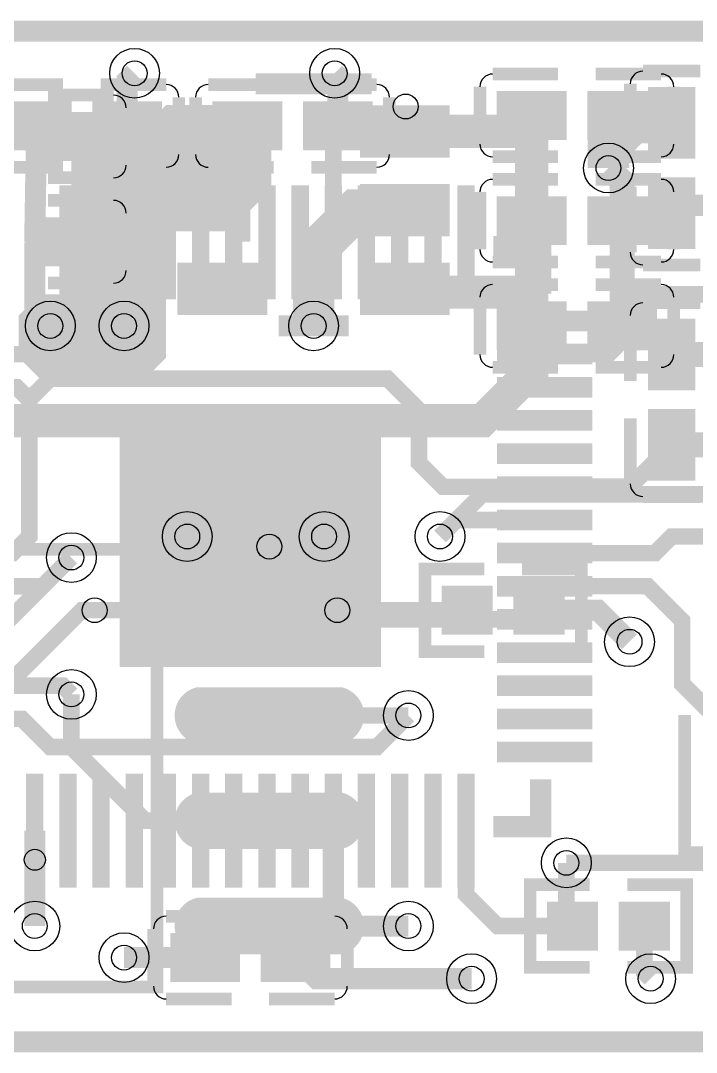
# Model space of a CAD drawing. Header units: millimetres. Extents: x -14 to 27.6, y -5.2 to 7.2.
# Drawn here: x 8.15 to 16.3, y -5.21 to 7.24 of the extents above; entities that cross this region are included whole.
import ezdxf

# ---------------------------------------------------------------- set-up
doc = ezdxf.new("R2010")
doc.units = ezdxf.units.MM
for name, color, linetype, true_color in [('BoardOutLine', 7, 'Continuous', 0xff00ff), ('BottomLayer', 7, 'Continuous', 0x0000ff), ('BottomPasteMaskLayer', 7, 'Continuous', 0x800000), ('BottomSilkLayer', 7, 'Continuous', 0x66cc33), ('BottomSolderMaskLayer', 7, 'Continuous', 0xaa00ff), ('Document', 7, 'Continuous', 0xffffff), ('Hole', 7, 'Continuous', 0x222222), ('Multi-Layer', 7, 'Continuous', 0xc0c0c0), ('TopLayer', 7, 'Continuous', 0xff0000), ('TopPasteMaskLayer', 7, 'Continuous', 0x808080), ('TopSilkLayer', 7, 'Continuous', 0xffcc00), ('TopSolderMaskLayer', 7, 'Continuous', 0x800080)]:
    doc.layers.add(name, color=color, linetype=linetype, true_color=true_color)

msp = doc.modelspace()

# ---------------------------------------------------------------- hatches: boundary and pattern name
at = {"layer": 'BottomLayer'}
for points in [[(14.709042418084891, 5.825984251968521), (14.709042418084891, 6.36598933197854), (13.918948437896915, 6.36598933197854), (13.918948437896915, 5.825984251968521)], [(15.00906781813569, 5.825984251968521), (15.00906781813569, 6.36598933197854), (15.79916179832344, 6.36598933197854), (15.79916179832344, 5.825984251968521)], [(8.405029210058501, 6.112014224028371), (8.405029210058501, 5.572009144018239), (9.195123190246477, 5.572009144018239), (9.195123190246477, 6.112014224028371)], [(8.800101600203106, 5.842011684023305), (8.763017526035128, 5.804927609855099), (8.763017526035128, 4.064008128016212), (8.890017780035578, 3.9370078740156487), (9.398018796037604, 3.9370078740156487), (9.525019050038054, 3.9370078740156487), (9.652019304038731, 3.9370078740156487), (9.779019558039181, 4.064008128016212), (9.779019558039181, 4.318008636017225), (9.779019558039181, 4.445008890017675), (10.03302006604008, 4.699009398018688), (10.668021336042784, 4.699009398018688), (11.17602235204481, 5.207010414020829), (11.17602235204481, 6.223012446024882), (9.90601981203963, 6.223012446024882), (9.525019050038054, 5.842011684023305), (9.398018796037604, 5.842011684023305)], [(10.083947167894394, 6.203048006095969), (10.083947167894394, 5.60299720599437), (11.083972567945239, 5.603048006095946), (11.083997967996083, 6.202997205994393)], [(12.284074168148436, 6.202946405892703), (12.284074168148436, 5.602895605791105), (13.284074168148436, 5.602895605791105), (13.284074168148436, 6.202946405892703)], [(12.284150368300743, 5.253009906019656), (12.284124968250126, 4.653009906019861), (13.284124968250126, 4.653009906019861), (13.284124968250126, 5.253009906019656)], [(14.709042418084891, 4.5559817119634545), (14.709042418084891, 5.095986791973473), (13.918948437896915, 5.095986791973473), (13.918948437896915, 4.5559817119634545)], [(15.00906781813569, 4.5559817119634545), (15.00906781813569, 5.095986791973473), (15.79916179832344, 5.095986791973473), (15.79916179832344, 4.5559817119634545)], [(8.405029210058501, 4.842011684023305), (8.405029210058501, 4.302006604013172), (9.195123190246477, 4.302006604013172), (9.195123190246477, 4.842011684023305)], [(8.763017526035128, 4.064008128016212), (8.63601727203445, 3.9370078740156487), (8.382016764033551, 3.9370078740156487), (8.128016256032424, 3.6830073660146354), (8.128016256032424, 3.175006350012609), (8.382016764033551, 2.9210058420115956), (9.652019304038731, 2.9210058420115956), (9.90601981203963, 3.175006350012609), (9.90601981203963, 4.699009398018688), (9.779019558039181, 4.572009144018239), (8.800101600203106, 4.572009144018239)], [(10.083947167894394, 4.302971805943571), (10.083972567945239, 3.702971805943548), (11.083947167894394, 3.703022606045124), (11.083997967996083, 4.302971805943571)], [(12.284124968250126, 4.3030734061468365), (12.28409956819928, 3.70312420624839), (13.284175768351588, 3.703073406146814), (13.284150368300743, 4.3031242062484125)], [(14.709042418084891, 3.2859791719582745), (14.709042418084891, 3.825984251968407), (13.918948437896915, 3.825984251968407), (13.918948437896915, 3.2859791719582745)], [(15.00906781813569, 3.2859791719582745), (15.00906781813569, 3.825984251968407), (15.79916179832344, 3.825984251968407), (15.79916179832344, 3.2859791719582745)], [(10.340106680213466, -0.18799847599701025, -0.7853981633974483), (10.340106680213466, 0.4419989839979098), (11.960121920243637, 0.4419989839979098, -0.7853981633974483), (11.960121920243637, -0.18799847599701025)], [(13.820015240030443, 0.3970027940055161), (13.820015240030443, -0.1430022860046165), (13.254381508763117, -0.1430022860046165), (13.254381508763117, 0.3970027940055161)], [(14.12004064008147, 0.3970027940055161), (14.12004064008147, -0.1430022860046165), (14.685674371348796, -0.1430022860046165), (14.685674371348796, 0.3970027940055161)], [(10.340106680213466, -1.4580010160020764, -0.7853981633974483), (10.340106680213466, -0.8280035560071565), (11.960121920243637, -0.8280035560071565, -0.7853981633974483), (11.960121920243637, -1.4580010160020764)], [(10.340106680213466, -2.7280035560071427, -0.7853981633974483), (10.340106680213466, -2.098006096012223), (11.960121920243637, -2.098006096012223, -0.7853981633974483), (11.960121920243637, -2.7280035560071427)], [(10.340106680213466, -3.998006096012209, -0.7853981633974483), (10.340106680213466, -3.368008636017289), (11.960121920243637, -3.368008636017289, -0.7853981633974483), (11.960121920243637, -3.998006096012209)]]:
    msp.add_hatch(color=256, dxfattribs=at).paths.add_polyline_path(points)
at = {"layer": 'BottomPasteMaskLayer'}
for points in [[(14.079070358140598, 6.321005842011687), (14.079070358140598, 5.870993141986219), (14.129083058166088, 5.821005842011687), (14.609067818135827, 5.821005842011687), (14.679070358140734, 5.870993141986219), (14.679070358140734, 6.321005842011687), (14.609067818135827, 6.370993141986332), (14.129083058166088, 6.370993141986332)], [(15.03909067818131, 6.321005842011687), (15.03909067818131, 5.870993141986219), (15.109067818135827, 5.821005842011687), (15.589077978155956, 5.821005842011687), (15.639090678181446, 5.870993141986219), (15.639090678181446, 6.321005842011687), (15.589077978155956, 6.370993141986332), (15.109067818135827, 6.370993141986332)], [(9.035001270002567, 5.616992633985205), (9.035001270002567, 6.067005334010673), (8.984988569977077, 6.116992633985319), (8.505003810007565, 6.116992633985319), (8.43500127000243, 6.067005334010673), (8.43500127000243, 5.616992633985205), (8.505003810007565, 5.567005334010673), (8.984988569977077, 5.567005334010673)], [(10.083947167894394, 6.203048006095969), (10.083947167894394, 5.60299720599437), (11.083972567945239, 5.603048006095946), (11.083997967996083, 6.202997205994393)], [(12.284074168148436, 6.202946405892703), (12.284074168148436, 5.602895605791105), (13.284074168148436, 5.602895605791105), (13.284074168148436, 6.202946405892703)], [(12.284150368300743, 5.253009906019656), (12.284124968250126, 4.653009906019861), (13.284124968250126, 4.653009906019861), (13.284124968250126, 5.253009906019656)], [(14.079070358140598, 5.051003302006507), (14.079070358140598, 4.600990601981152), (14.129083058166088, 4.55100330200662), (14.609067818135827, 4.55100330200662), (14.679070358140734, 4.600990601981152), (14.679070358140734, 5.051003302006507), (14.609067818135827, 5.100990601981152), (14.129083058166088, 5.100990601981152)], [(15.03909067818131, 5.051003302006507), (15.03909067818131, 4.600990601981152), (15.109067818135827, 4.55100330200662), (15.589077978155956, 4.55100330200662), (15.639090678181446, 4.600990601981152), (15.639090678181446, 5.051003302006507), (15.589077978155956, 5.100990601981152), (15.109067818135827, 5.100990601981152)], [(9.035001270002567, 4.3469900939800254), (9.035001270002567, 4.797002794005493), (8.984988569977077, 4.846990093980139), (8.505003810007565, 4.846990093980139), (8.43500127000243, 4.797002794005493), (8.43500127000243, 4.3469900939800254), (8.505003810007565, 4.297002794005607), (8.984988569977077, 4.297002794005607)], [(10.083947167894394, 4.302971805943571), (10.083972567945239, 3.702971805943548), (11.083947167894394, 3.703022606045124), (11.083997967996083, 4.302971805943571)], [(12.284124968250126, 4.3030734061468365), (12.28409956819928, 3.70312420624839), (13.284175768351588, 3.703073406146814), (13.284150368300743, 4.3031242062484125)], [(14.079070358140598, 3.7810007620014403), (14.079070358140598, 3.3309880619759724), (14.129083058166088, 3.2810007620014403), (14.609067818135827, 3.2810007620014403), (14.679070358140734, 3.3309880619759724), (14.679070358140734, 3.7810007620014403), (14.609067818135827, 3.830988061976086), (14.129083058166088, 3.830988061976086)], [(15.03909067818131, 3.7810007620014403), (15.03909067818131, 3.3309880619759724), (15.109067818135827, 3.2810007620014403), (15.589077978155956, 3.2810007620014403), (15.639090678181446, 3.3309880619759724), (15.639090678181446, 3.7810007620014403), (15.589077978155956, 3.830988061976086), (15.109067818135827, 3.830988061976086)], [(10.340106680213466, -0.18799847599701025, -0.7853981633974483), (10.340106680213466, 0.4419989839979098), (11.960121920243637, 0.4419989839979098, -0.7853981633974483), (11.960121920243637, -0.18799847599701025)], [(13.835026670053367, 0.3569977139953835), (13.835026670053367, -0.10299720599437023), (13.795021590043234, -0.1430022860046165), (13.29438658877325, -0.1430022860046165), (13.254381508763117, -0.10299720599437023), (13.254381508763117, 0.3569977139953835), (13.29438658877325, 0.3970027940055161), (13.795021590043234, 0.3970027940055161)], [(14.105029210058547, 0.3569977139953835), (14.105029210058547, -0.10299720599437023), (14.14503429006868, -0.1430022860046165), (14.645669291338663, -0.1430022860046165), (14.685674371348796, -0.10299720599437023), (14.685674371348796, 0.3569977139953835), (14.645669291338663, 0.3970027940055161), (14.14503429006868, 0.3970027940055161)], [(10.340106680213466, -1.4580010160020764, -0.7853981633974483), (10.340106680213466, -0.8280035560071565), (11.960121920243637, -0.8280035560071565, -0.7853981633974483), (11.960121920243637, -1.4580010160020764)], [(10.340106680213466, -2.7280035560071427, -0.7853981633974483), (10.340106680213466, -2.098006096012223), (11.960121920243637, -2.098006096012223, -0.7853981633974483), (11.960121920243637, -2.7280035560071427)], [(10.340106680213466, -3.998006096012209, -0.7853981633974483), (10.340106680213466, -3.368008636017289), (11.960121920243637, -3.368008636017289, -0.7853981633974483), (11.960121920243637, -3.998006096012209)]]:
    msp.add_hatch(color=256, dxfattribs=at).paths.add_polyline_path(points)
at = {"layer": 'BottomSolderMaskLayer'}
for points in [[(14.734445735142117, 5.800581811699772), (14.734445735142117, 6.391386993310107), (13.893551653354052, 6.391386993310107), (13.893551653354052, 5.800581811699772)], [(14.983667767335419, 5.800581811699772), (14.983667767335419, 6.391386993310107), (15.824561849123711, 6.391386993310107), (15.824561849123711, 5.800581811699772)], [(8.379627526129752, 6.137414274828529), (8.379627526129752, 5.5466090932180805), (9.220521607917817, 5.5466090932180805), (9.220521607917817, 6.137414274828529)], [(10.042269917873227, 6.218055627079025), (10.042269917873227, 5.587994666311943), (11.125651935174801, 5.588048007063776), (11.12567945243427, 6.2180022863271915)], [(12.242394800918646, 6.217948945575131), (12.242394800918646, 5.587887984808049), (13.325749300960979, 5.587887984808049), (13.325749300960979, 6.217948945575131)], [(12.242477352696596, 5.268013716027326), (12.242449835437355, 4.638006096012191), (13.325804335479688, 4.638006096012191), (13.325804335479688, 5.268013716027326)], [(14.734445735142117, 4.530579271694705), (14.734445735142117, 5.1213844533050406), (13.893551653354052, 5.1213844533050406), (13.893551653354052, 4.530579271694705)], [(14.983667767335419, 4.530579271694705), (14.983667767335419, 5.1213844533050406), (15.824561849123711, 5.1213844533050406), (15.824561849123711, 4.530579271694705)], [(8.379627526129752, 4.867411734823463), (8.379627526129752, 4.276606553213014), (9.220521607917817, 4.276606553213014), (9.220521607917817, 4.867411734823463)], [(10.042269917873227, 4.317971804975741), (10.042297435132468, 3.6879641849604923), (11.125624417915333, 3.6880175257123256), (11.12567945243427, 4.317971804975741)], [(12.242449835437355, 4.318078486479521), (12.242422318178114, 3.6881242072162195), (13.325859369998398, 3.688070866464386), (13.32583185273893, 4.318131827231468)], [(14.734445735142117, 3.260576731689639), (14.734445735142117, 3.8513819132999743), (13.893551653354052, 3.8513819132999743), (13.893551653354052, 3.260576731689639)], [(14.983667767335419, 3.260576731689639), (14.983667767335419, 3.8513819132999743), (15.824561849123711, 3.8513819132999743), (15.824561849123711, 3.260576731689639)], [(10.274791386094648, -0.21339852679711185, -0.7853981633974483), (10.274791386094648, 0.4673990347980114), (12.025437214362682, 0.4673990347980114, -0.7853981633974483), (12.025437214362682, -0.21339852679711185)], [(13.845413009730237, 0.42240284480567425), (13.845413009730237, -0.16840233680477468), (13.228981457962846, -0.16840233680477468), (13.228981457962846, 0.42240284480567425)], [(14.094642870381449, 0.42240284480567425), (14.094642870381449, -0.16840233680477468), (14.711074422149068, -0.16840233680477468), (14.711074422149068, 0.42240284480567425)], [(10.274791386094648, -1.4834010668021782, -0.7853981633974483), (10.274791386094648, -0.8026035052070548), (12.025437214362682, -0.8026035052070548, -0.7853981633974483), (12.025437214362682, -1.4834010668021782)], [(10.274791386094648, -2.7534036068072445, -0.7853981633974483), (10.274791386094648, -2.072606045212121), (12.025437214362682, -2.072606045212121, -0.7853981633974483), (12.025437214362682, -2.7534036068072445)], [(10.274791386094648, -4.02340614681231, -0.7853981633974483), (10.274791386094648, -3.3426085852171874), (12.025437214362682, -3.3426085852171874, -0.7853981633974483), (12.025437214362682, -4.02340614681231)]]:
    msp.add_hatch(color=256, dxfattribs=at).paths.add_polyline_path(points)
at = {"layer": 'TopLayer'}
for points in [[(15.732029464058996, 5.611023622047242), (16.27203454406913, 5.611023622047242), (16.27203454406913, 6.401117602235104), (15.732029464058996, 6.401117602235104)], [(8.74000508000995, 6.239014478028935), (8.74000508000995, 5.699009398018688), (7.949911099822202, 5.699009398018688), (7.949911099822202, 6.239014478028935)], [(9.040030480061205, 6.239014478028935), (9.040030480061205, 5.699009398018688), (9.830124460248953, 5.699009398018688), (9.830124460248953, 6.239014478028935)], [(11.28001016002031, 5.699009398018688), (11.28001016002031, 6.239014478028935), (10.489916179832335, 6.239014478028935), (10.489916179832335, 5.699009398018688)], [(11.580035560071337, 5.699009398018688), (11.580035560071337, 6.239014478028935), (12.370129540259313, 6.239014478028935), (12.370129540259313, 5.699009398018688)], [(15.732029464058996, 5.310998221996442), (16.27203454406913, 5.310998221996442), (16.27203454406913, 4.520904241808466), (15.732029464058996, 4.520904241808466)], [(8.42194564389115, 5.116103632207228), (8.42194564389115, 4.01607823215636), (8.221945643891331, 4.01607823215636), (8.221945643891331, 5.116103632207228)], [(8.82199644399293, 5.116103632207228), (8.82199644399293, 4.01607823215636), (8.621996443992884, 4.01607823215636), (8.621996443992884, 5.116103632207228)], [(9.222047244094483, 5.116103632207228), (9.222047244094483, 4.01607823215636), (9.022047244094438, 4.01607823215636), (9.022047244094438, 5.116103632207228)], [(9.622098044196036, 5.116103632207228), (9.622098044196036, 4.01607823215636), (9.422098044195991, 4.01607823215636), (9.422098044195991, 5.116103632207228)], [(10.021894843789596, 5.116103632207228), (10.021894843789596, 4.01607823215636), (9.821894843789778, 4.01607823215636), (9.821894843789778, 5.116103632207228)], [(10.421945643891377, 5.116103632207228), (10.421945643891377, 4.01607823215636), (10.221945643891331, 4.01607823215636), (10.221945643891331, 5.116103632207228)], [(10.82199644399293, 5.116103632207228), (10.82199644399293, 4.01607823215636), (10.621996443992884, 4.01607823215636), (10.621996443992884, 5.116103632207228)], [(11.222047244094483, 5.116103632207228), (11.222047244094483, 4.01607823215636), (11.022047244094438, 4.01607823215636), (11.022047244094438, 5.116103632207228)], [(11.622098044196036, 5.116103632207228), (11.622098044196036, 4.01607823215636), (11.422098044195991, 4.01607823215636), (11.422098044195991, 5.116103632207228)], [(12.021894843789823, 5.116103632207228), (12.021894843789823, 4.01607823215636), (11.821894843789778, 4.01607823215636), (11.821894843789778, 5.116103632207228)], [(12.421945643891377, 5.116103632207228), (12.421945643891377, 4.01607823215636), (12.221945643891331, 4.01607823215636), (12.221945643891331, 5.116103632207228)], [(12.82199644399293, 5.116103632207228), (12.82199644399293, 4.01607823215636), (12.621996443992884, 4.01607823215636), (12.621996443992884, 5.116103632207228)], [(13.222047244094483, 5.116103632207228), (13.222047244094483, 4.01607823215636), (13.022047244094438, 4.01607823215636), (13.022047244094438, 5.116103632207228)], [(13.622098044196036, 5.116103632207228), (13.622098044196036, 4.01607823215636), (13.422098044196218, 4.01607823215636), (13.422098044196218, 5.116103632207228)], [(15.021996443992975, 3.5159512319023634), (13.921971043942222, 3.5159512319023634), (13.921971043942222, 3.715951231902409), (15.021996443992975, 3.715951231902409)], [(15.732029464058996, 2.817018034035982), (16.27203454406913, 2.817018034035982), (16.27203454406913, 3.607112014223958), (15.732029464058996, 3.607112014223958)], [(15.021996443992975, 3.11590043180081), (13.921971043942222, 3.11590043180081), (13.921971043942222, 3.3159004318008556), (15.021996443992975, 3.3159004318008556)], [(15.021996443992975, 2.715849631699257), (13.921971043942222, 2.715849631699257), (13.921971043942222, 2.9158496316991886), (15.021996443992975, 2.9158496316991886)], [(9.37195834391673, -0.5340614681230136), (9.37195834391673, 2.5659639319277403), (12.471983743967485, 2.5659639319277403), (12.471983743967485, -0.5340614681230136)], [(15.021996443992975, 2.3160528321055835), (13.921971043942222, 2.3160528321055835), (13.921971043942222, 2.5160528321055153), (15.021996443992975, 2.5160528321055153)], [(15.732029464058996, 2.5169926339851827), (16.27203454406913, 2.5169926339851827), (16.27203454406913, 1.7268986537972069), (15.732029464058996, 1.7268986537972069)], [(15.021996443992975, 1.9160020320039166), (13.921971043942222, 1.9160020320039166), (13.921971043942222, 2.116002032003962), (15.021996443992975, 2.116002032003962)], [(15.021996443992975, 1.5159512319023634), (13.921971043942222, 1.5159512319023634), (13.921971043942222, 1.7159512319024088), (15.021996443992975, 1.7159512319024088)], [(15.021996443992975, 1.11590043180081), (13.921971043942222, 1.11590043180081), (13.921971043942222, 1.315900431800742), (15.021996443992975, 1.315900431800742)], [(15.021996443992975, 0.7158496316991432), (13.921971043942222, 0.7158496316991432), (13.921971043942222, 0.9158496316991886), (15.021996443992975, 0.9158496316991886)], [(15.021996443992975, 0.31605283210558355), (13.921971043942222, 0.31605283210558355), (13.921971043942222, 0.516052832105629), (15.021996443992975, 0.516052832105629)], [(15.021996443992975, -0.0839979679959697), (13.921971043942222, -0.0839979679959697), (13.921971043942222, 0.11600203200407577), (15.021996443992975, 0.11600203200407577)], [(15.021996443992975, -0.48404876809752295), (13.921971043942222, -0.48404876809752295), (13.921971043942222, -0.28404876809759116), (15.021996443992975, -0.28404876809759116)], [(15.021996443992975, -0.8840995681991899), (13.921971043942222, -0.8840995681991899), (13.921971043942222, -0.6840995681991444), (15.021996443992975, -0.6840995681991444)], [(15.021996443992975, -1.2841503683007431), (13.921971043942222, -1.2841503683007431), (13.921971043942222, -1.0841503683008114), (15.021996443992975, -1.0841503683008114)], [(15.021996443992975, -1.6839471678944165), (13.921971043942222, -1.6839471678944165), (13.921971043942222, -1.483947167894371), (15.021996443992975, -1.483947167894371)], [(8.221945643891331, -3.0840995681992354), (8.221945643891331, -1.9840995681992126), (8.42194564389115, -1.9840995681992126), (8.42194564389115, -3.0840995681992354)], [(8.621996443992884, -3.0840995681992354), (8.621996443992884, -1.9840995681992126), (8.82199644399293, -1.9840995681992126), (8.82199644399293, -3.0840995681992354)], [(9.022047244094438, -3.0840995681992354), (9.022047244094438, -1.9840995681992126), (9.222047244094483, -1.9840995681992126), (9.222047244094483, -3.0840995681992354)], [(9.422098044195991, -3.0840995681992354), (9.422098044195991, -1.9840995681992126), (9.622098044196036, -1.9840995681992126), (9.622098044196036, -3.0840995681992354)], [(9.821894843789778, -3.0840995681992354), (9.821894843789778, -1.9840995681992126), (10.021894843789596, -1.9840995681992126), (10.021894843789596, -3.0840995681992354)], [(10.221945643891331, -3.0840995681992354), (10.221945643891331, -1.9840995681992126), (10.421945643891377, -1.9840995681992126), (10.421945643891377, -3.0840995681992354)], [(10.621996443992884, -3.0840995681992354), (10.621996443992884, -1.9840995681992126), (10.82199644399293, -1.9840995681992126), (10.82199644399293, -3.0840995681992354)], [(11.022047244094438, -3.0840995681992354), (11.022047244094438, -1.9840995681992126), (11.222047244094483, -1.9840995681992126), (11.222047244094483, -3.0840995681992354)], [(11.422098044195991, -3.0840995681992354), (11.422098044195991, -1.9840995681992126), (11.622098044196036, -1.9840995681992126), (11.622098044196036, -3.0840995681992354)], [(11.821894843789778, -3.0840995681992354), (11.821894843789778, -1.9840995681992126), (12.021894843789823, -1.9840995681992126), (12.021894843789823, -3.0840995681992354)], [(12.221945643891331, -3.0840995681992354), (12.221945643891331, -1.9840995681992126), (12.421945643891377, -1.9840995681992126), (12.421945643891377, -3.0840995681992354)], [(12.621996443992884, -3.0840995681992354), (12.621996443992884, -1.9840995681992126), (12.82199644399293, -1.9840995681992126), (12.82199644399293, -3.0840995681992354)], [(13.022047244094438, -3.0840995681992354), (13.022047244094438, -1.9840995681992126), (13.222047244094483, -1.9840995681992126), (13.222047244094483, -3.0840995681992354)], [(13.422098044196218, -3.0840995681992354), (13.422098044196218, -1.9840995681992126), (13.622098044196036, -1.9840995681992126), (13.622098044196036, -3.0840995681992354)], [(15.090017780035396, -3.413004826009683), (15.090017780035396, -3.953009906019929), (14.52438404876807, -3.953009906019929), (14.52438404876807, -3.413004826009683)], [(15.390043180086423, -3.413004826009683), (15.390043180086423, -3.953009906019929), (15.955676911353976, -3.953009906019929), (15.955676911353976, -3.413004826009683)], [(10.772009144018284, -4.334010668021392), (10.772009144018284, -3.7940055880112595), (9.981915163830308, -3.7940055880112595), (9.981915163830308, -4.334010668021392)], [(11.07203454406931, -4.334010668021392), (11.07203454406931, -3.7940055880112595), (11.862128524257287, -3.7940055880112595), (11.862128524257287, -4.334010668021392)]]:
    msp.add_hatch(color=256, dxfattribs=at).paths.add_polyline_path(points)
at = {"layer": 'TopPasteMaskLayer'}
for points in [[(8.110033020065885, 5.743992887985655), (8.110033020065885, 6.194005588011123), (8.160045720091603, 6.243992887985769), (8.640030480061114, 6.243992887985769), (8.710033020066021, 6.194005588011123), (8.710033020066021, 5.743992887985655), (8.640030480061114, 5.694005588011123), (8.160045720091603, 5.694005588011123)], [(9.070053340106824, 5.743992887985655), (9.070053340106824, 6.194005588011123), (9.140030480060886, 6.243992887985769), (9.620040640081243, 6.243992887985769), (9.670053340106733, 6.194005588011123), (9.670053340106733, 5.743992887985655), (9.620040640081243, 5.694005588011123), (9.140030480060886, 5.694005588011123)], [(11.249987299974464, 6.194030988061968), (11.249987299974464, 5.7440182880365), (11.180010160020402, 5.694030988061854), (10.700000000000045, 5.694030988061854), (10.649987299974555, 5.7440182880365), (10.649987299974555, 6.194030988061968), (10.700000000000045, 6.2440182880365), (11.180010160020402, 6.2440182880365)], [(12.210007620015404, 6.194030988061968), (12.210007620015404, 5.7440182880365), (12.159994919989686, 5.694030988061854), (11.680010160020402, 5.694030988061854), (11.610007620015267, 5.7440182880365), (11.610007620015267, 6.194030988061968), (11.680010160020402, 6.2440182880365), (12.159994919989686, 6.2440182880365)], [(16.227051054102276, 5.641046482092861), (15.777038354076694, 5.641046482092861), (15.727051054102276, 5.711023622047264), (15.727051054102276, 6.191033782067507), (15.777038354076694, 6.241046482092884), (16.227051054102276, 6.241046482092884), (16.277038354076694, 6.191033782067507), (16.277038354076694, 5.711023622047264)], [(16.227051054102276, 4.681026162052262), (15.777038354076694, 4.681026162052262), (15.727051054102276, 4.731038862077639), (15.727051054102276, 5.211023622047264), (15.777038354076694, 5.281026162052285), (16.227051054102276, 5.281026162052285), (16.277038354076694, 5.211023622047264), (16.277038354076694, 4.731038862077639)], [(8.42194564389115, 5.116103632207228), (8.221945643891331, 5.116103632207228), (8.221945643891331, 4.01607823215636), (8.42194564389115, 4.01607823215636)], [(8.82199644399293, 5.116103632207228), (8.621996443992884, 5.116103632207228), (8.621996443992884, 4.01607823215636), (8.82199644399293, 4.01607823215636)], [(9.222047244094483, 5.116103632207228), (9.022047244094438, 5.116103632207228), (9.022047244094438, 4.01607823215636), (9.222047244094483, 4.01607823215636)], [(9.622098044196036, 5.116103632207228), (9.422098044195991, 5.116103632207228), (9.422098044195991, 4.01607823215636), (9.622098044196036, 4.01607823215636)], [(10.021894843789596, 5.116103632207228), (9.821894843789778, 5.116103632207228), (9.821894843789778, 4.01607823215636), (10.021894843789596, 4.01607823215636)], [(10.421945643891377, 5.116103632207228), (10.221945643891331, 5.116103632207228), (10.221945643891331, 4.01607823215636), (10.421945643891377, 4.01607823215636)], [(10.621996443992884, 4.01607823215636), (10.82199644399293, 4.01607823215636), (10.82199644399293, 5.116103632207228), (10.621996443992884, 5.116103632207228)], [(11.222047244094483, 5.116103632207228), (11.022047244094438, 5.116103632207228), (11.022047244094438, 4.01607823215636), (11.222047244094483, 4.01607823215636)], [(11.622098044196036, 5.116103632207228), (11.422098044195991, 5.116103632207228), (11.422098044195991, 4.01607823215636), (11.622098044196036, 4.01607823215636)], [(12.021894843789823, 5.116103632207228), (11.821894843789778, 5.116103632207228), (11.821894843789778, 4.01607823215636), (12.021894843789823, 4.01607823215636)], [(12.421945643891377, 5.116103632207228), (12.221945643891331, 5.116103632207228), (12.221945643891331, 4.01607823215636), (12.421945643891377, 4.01607823215636)], [(12.82199644399293, 5.116103632207228), (12.621996443992884, 5.116103632207228), (12.621996443992884, 4.01607823215636), (12.82199644399293, 4.01607823215636)], [(13.222047244094483, 5.116103632207228), (13.022047244094438, 5.116103632207228), (13.022047244094438, 4.01607823215636), (13.222047244094483, 4.01607823215636)], [(13.422098044196218, 4.01607823215636), (13.622098044196036, 4.01607823215636), (13.622098044196036, 5.116103632207228), (13.422098044196218, 5.116103632207228)], [(13.921971043942222, 3.5159512319023634), (15.021996443992975, 3.5159512319023634), (15.021996443992975, 3.715951231902409), (13.921971043942222, 3.715951231902409)], [(16.227051054102276, 2.847040894081715), (15.777038354076694, 2.847040894081715), (15.727051054102276, 2.917018034036005), (15.727051054102276, 3.397028194056361), (15.777038354076694, 3.447040894081738), (16.227051054102276, 3.447040894081738), (16.277038354076694, 3.397028194056361), (16.277038354076694, 2.917018034036005)], [(13.921971043942222, 3.11590043180081), (15.021996443992975, 3.11590043180081), (15.021996443992975, 3.3159004318008556), (13.921971043942222, 3.3159004318008556)], [(13.921971043942222, 2.715849631699257), (15.021996443992975, 2.715849631699257), (15.021996443992975, 2.9158496316991886), (13.921971043942222, 2.9158496316991886)], [(13.921971043942222, 2.3160528321055835), (15.021996443992975, 2.3160528321055835), (15.021996443992975, 2.5160528321055153), (13.921971043942222, 2.5160528321055153)], [(16.227051054102276, 1.8870205740411166), (15.777038354076694, 1.8870205740411166), (15.727051054102276, 1.9370332740664935), (15.727051054102276, 2.417018034036005), (15.777038354076694, 2.4870205740411393), (16.227051054102276, 2.4870205740411393), (16.277038354076694, 2.417018034036005), (16.277038354076694, 1.9370332740664935)], [(9.681940563881199, -0.22405384810770101), (9.681940563881199, 2.2559817119633863), (12.161976123952172, 2.2559817119633863), (12.161976123952172, -0.22405384810770101)], [(13.921971043942222, 1.9160020320039166), (15.021996443992975, 1.9160020320039166), (15.021996443992975, 2.116002032003962), (13.921971043942222, 2.116002032003962)], [(15.021996443992975, 1.7159512319024088), (13.921971043942222, 1.7159512319024088), (13.921971043942222, 1.5159512319023634), (15.021996443992975, 1.5159512319023634)], [(15.021996443992975, 1.315900431800742), (13.921971043942222, 1.315900431800742), (13.921971043942222, 1.11590043180081), (15.021996443992975, 1.11590043180081)], [(13.921971043942222, 0.7158496316991432), (15.021996443992975, 0.7158496316991432), (15.021996443992975, 0.9158496316991886), (13.921971043942222, 0.9158496316991886)], [(13.921971043942222, 0.31605283210558355), (15.021996443992975, 0.31605283210558355), (15.021996443992975, 0.516052832105629), (13.921971043942222, 0.516052832105629)], [(13.921971043942222, -0.0839979679959697), (15.021996443992975, -0.0839979679959697), (15.021996443992975, 0.11600203200407577), (13.921971043942222, 0.11600203200407577)], [(13.921971043942222, -0.48404876809752295), (15.021996443992975, -0.48404876809752295), (15.021996443992975, -0.28404876809759116), (13.921971043942222, -0.28404876809759116)], [(13.921971043942222, -0.8840995681991899), (15.021996443992975, -0.8840995681991899), (15.021996443992975, -0.6840995681991444), (13.921971043942222, -0.6840995681991444)], [(15.021996443992975, -1.0841503683008114), (13.921971043942222, -1.0841503683008114), (13.921971043942222, -1.2841503683007431), (15.021996443992975, -1.2841503683007431)], [(15.021996443992975, -1.483947167894371), (13.921971043942222, -1.483947167894371), (13.921971043942222, -1.6839471678944165), (15.021996443992975, -1.6839471678944165)], [(8.221945643891331, -3.0840995681992354), (8.42194564389115, -3.0840995681992354), (8.42194564389115, -1.9840995681992126), (8.221945643891331, -1.9840995681992126)], [(8.621996443992884, -3.0840995681992354), (8.82199644399293, -3.0840995681992354), (8.82199644399293, -1.9840995681992126), (8.621996443992884, -1.9840995681992126)], [(9.022047244094438, -3.0840995681992354), (9.222047244094483, -3.0840995681992354), (9.222047244094483, -1.9840995681992126), (9.022047244094438, -1.9840995681992126)], [(9.422098044195991, -3.0840995681992354), (9.622098044196036, -3.0840995681992354), (9.622098044196036, -1.9840995681992126), (9.422098044195991, -1.9840995681992126)], [(9.821894843789778, -3.0840995681992354), (10.021894843789596, -3.0840995681992354), (10.021894843789596, -1.9840995681992126), (9.821894843789778, -1.9840995681992126)], [(10.221945643891331, -3.0840995681992354), (10.421945643891377, -3.0840995681992354), (10.421945643891377, -1.9840995681992126), (10.221945643891331, -1.9840995681992126)], [(10.621996443992884, -3.0840995681992354), (10.82199644399293, -3.0840995681992354), (10.82199644399293, -1.9840995681992126), (10.621996443992884, -1.9840995681992126)], [(11.222047244094483, -1.9840995681992126), (11.022047244094438, -1.9840995681992126), (11.022047244094438, -3.0840995681992354), (11.222047244094483, -3.0840995681992354)], [(11.422098044195991, -3.0840995681992354), (11.622098044196036, -3.0840995681992354), (11.622098044196036, -1.9840995681992126), (11.422098044195991, -1.9840995681992126)], [(11.821894843789778, -3.0840995681992354), (12.021894843789823, -3.0840995681992354), (12.021894843789823, -1.9840995681992126), (11.821894843789778, -1.9840995681992126)], [(12.221945643891331, -3.0840995681992354), (12.421945643891377, -3.0840995681992354), (12.421945643891377, -1.9840995681992126), (12.221945643891331, -1.9840995681992126)], [(12.621996443992884, -3.0840995681992354), (12.82199644399293, -3.0840995681992354), (12.82199644399293, -1.9840995681992126), (12.621996443992884, -1.9840995681992126)], [(13.022047244094438, -3.0840995681992354), (13.222047244094483, -3.0840995681992354), (13.222047244094483, -1.9840995681992126), (13.022047244094438, -1.9840995681992126)], [(13.422098044196218, -3.0840995681992354), (13.622098044196036, -3.0840995681992354), (13.622098044196036, -1.9840995681992126), (13.422098044196218, -1.9840995681992126)], [(15.10502921005832, -3.453009906019929), (15.10502921005832, -3.913004826009683), (15.065024130048187, -3.953009906019929), (14.564389128778203, -3.953009906019929), (14.52438404876807, -3.913004826009683), (14.52438404876807, -3.453009906019929), (14.564389128778203, -3.413004826009683), (15.065024130048187, -3.413004826009683)], [(15.3750317500635, -3.453009906019929), (15.3750317500635, -3.913004826009683), (15.41503683007386, -3.953009906019929), (15.915671831343616, -3.953009906019929), (15.955676911353976, -3.913004826009683), (15.955676911353976, -3.453009906019929), (15.915671831343616, -3.413004826009683), (15.41503683007386, -3.413004826009683)], [(10.741986283972437, -3.8389890779781126), (10.741986283972437, -4.2890017780035805), (10.672009144018375, -4.338989077978226), (10.191998983998019, -4.338989077978226), (10.141986283972528, -4.2890017780035805), (10.141986283972528, -3.8389890779781126), (10.191998983998019, -3.7890017780035805), (10.672009144018375, -3.7890017780035805)], [(11.702006604013377, -3.8389890779781126), (11.702006604013377, -4.2890017780035805), (11.651993903987659, -4.338989077978226), (11.172009144018375, -4.338989077978226), (11.10200660401324, -4.2890017780035805), (11.10200660401324, -3.8389890779781126), (11.172009144018375, -3.7890017780035805), (11.651993903987659, -3.7890017780035805)]]:
    msp.add_hatch(color=256, dxfattribs=at).paths.add_polyline_path(points)
at = {"layer": 'TopSolderMaskLayer'}
for points in [[(15.714669305889629, 5.573857828054315), (16.28939470223827, 5.573857828054315), (16.28939470223827, 6.438278617290962), (15.714669305889629, 6.438278617290962)], [(8.765406763938927, 6.264414528828979), (8.765406763938927, 5.673609347218644), (7.924512682150862, 5.673609347218644), (7.924512682150862, 6.264414528828979)], [(9.014628796132229, 6.264414528828979), (9.014628796132229, 5.673609347218644), (9.855522877920293, 5.673609347218644), (9.855522877920293, 6.264414528828979)], [(11.30541184394906, 5.673609347218644), (11.30541184394906, 6.264414528828979), (10.464517762160995, 6.264414528828979), (10.464517762160995, 5.673609347218644)], [(11.554633876142361, 5.673609347218644), (11.554633876142361, 6.264414528828979), (12.395527957930653, 6.264414528828979), (12.395527957930653, 5.673609347218644)], [(8.426486478779225, 5.253622678213105), (8.426486478779225, 3.8785210763969644), (8.217393260593099, 3.8785210763969644), (8.217393260593099, 5.253622678213105)], [(8.826537278881005, 5.253622678213105), (8.826537278881005, 3.8785210763969644), (8.617444060694652, 3.8785210763969644), (8.617444060694652, 5.253622678213105)], [(9.226588078982559, 5.253622678213105), (9.226588078982559, 3.8785210763969644), (9.017494860796205, 3.8785210763969644), (9.017494860796205, 5.253622678213105)], [(9.626650427494496, 5.253622678213105), (9.626650427494496, 3.8785210763969644), (9.417557209308143, 3.8785210763969644), (9.417557209308143, 5.253622678213105)], [(10.026435678677672, 5.253622678213105), (10.026435678677672, 3.8785210763969644), (9.817342460491545, 3.8785210763969644), (9.817342460491545, 5.253622678213105)], [(10.426486478779452, 5.253622678213105), (10.426486478779452, 3.8785210763969644), (10.217393260593099, 3.8785210763969644), (10.217393260593099, 5.253622678213105)], [(10.826548827291163, 5.253622678213105), (10.826548827291163, 3.8785210763969644), (10.617455609104809, 3.8785210763969644), (10.617455609104809, 5.253622678213105)], [(11.226588078982559, 5.253622678213105), (11.226588078982559, 3.8785210763969644), (11.017494860796205, 3.8785210763969644), (11.017494860796205, 5.253622678213105)], [(11.626650427494269, 5.253622678213105), (11.626650427494269, 3.8785210763969644), (11.417557209307915, 3.8785210763969644), (11.417557209307915, 5.253622678213105)], [(12.026435678677899, 5.253622678213105), (12.026435678677899, 3.8785210763969644), (11.817342460491545, 3.8785210763969644), (11.817342460491545, 5.253622678213105)], [(12.426486478779452, 5.253622678213105), (12.426486478779452, 3.8785210763969644), (12.217393260593099, 3.8785210763969644), (12.217393260593099, 5.253622678213105)], [(12.826548827291163, 5.253622678213105), (12.826548827291163, 3.8785210763969644), (12.617455609104809, 3.8785210763969644), (12.617455609104809, 5.253622678213105)], [(13.226588078982559, 5.253622678213105), (13.226588078982559, 3.8785210763969644), (13.017494860796205, 3.8785210763969644), (13.017494860796205, 5.253622678213105)], [(13.626638879084112, 5.253622678213105), (13.626638879084112, 3.8785210763969644), (13.417545660897986, 3.8785210763969644), (13.417545660897986, 5.253622678213105)], [(15.714669305889629, 5.348164015989369), (16.28939470223827, 5.348164015989369), (16.28939470223827, 4.483743226752608), (15.714669305889629, 4.483743226752608)], [(15.047005681107976, 3.490944881889618), (13.896966426191057, 3.490944881889618), (13.896966426191057, 3.7409575819150405), (15.047005681107976, 3.7409575819150405)], [(15.714669305889629, 2.7798522400430556), (16.28939470223827, 2.7798522400430556), (16.28939470223827, 3.6442730292797023), (15.714669305889629, 3.6442730292797023)], [(15.047005681107976, 3.090894081788065), (13.896966426191057, 3.090894081788065), (13.896966426191057, 3.340906781813487), (15.047005681107976, 3.340906781813487)], [(15.047005681107976, 2.6908432816865115), (13.896966426191057, 2.6908432816865115), (13.896966426191057, 2.9408559817118203), (15.047005681107976, 2.9408559817118203)], [(9.346950969448244, -0.5590688425915005), (9.346950969448244, 2.590969667267018), (12.496989479306876, 2.590969667267018), (12.496989479306876, -0.5590688425915005)], [(15.047005681107976, 2.291046482092952), (13.896966426191057, 2.291046482092952), (13.896966426191057, 2.5410591821182607), (15.047005681107976, 2.5410591821182607)], [(15.714669305889629, 2.554158427978109), (16.28939470223827, 2.554158427978109), (16.28939470223827, 1.6897376387414624), (15.714669305889629, 1.6897376387414624)], [(15.047005681107976, 1.890995681991285), (13.896966426191057, 1.890995681991285), (13.896966426191057, 2.1410083820167074), (15.047005681107976, 2.1410083820167074)], [(15.047005681107976, 1.4909448818897317), (13.896966426191057, 1.4909448818897317), (13.896966426191057, 1.7409575819151542), (15.047005681107976, 1.7409575819151542)], [(15.047005681107976, 1.0908940817881785), (13.896966426191057, 1.0908940817881785), (13.896966426191057, 1.3409067818134872), (15.047005681107976, 1.3409067818134872)], [(15.047005681107976, 0.6908432816865115), (13.896966426191057, 0.6908432816865115), (13.896966426191057, 0.940855981711934), (15.047005681107976, 0.940855981711934)], [(15.047005681107976, 0.29104648209283823), (13.896966426191057, 0.29104648209283823), (13.896966426191057, 0.5410591821182607), (15.047005681107976, 0.5410591821182607)], [(15.047005681107976, -0.10900431800871502), (13.896966426191057, -0.10900431800871502), (13.896966426191057, 0.1410083820167074), (15.047005681107976, 0.1410083820167074)], [(15.047005681107976, -0.5090551181102683), (13.896966426191057, -0.5090551181102683), (13.896966426191057, -0.25904241808495954), (15.047005681107976, -0.25904241808495954)], [(15.047005681107976, -0.9091059182119352), (13.896966426191057, -0.9091059182119352), (13.896966426191057, -0.6590932181865128), (15.047005681107976, -0.6590932181865128)], [(15.047005681107976, -1.3091567183134885), (13.896966426191057, -1.3091567183134885), (13.896966426191057, -1.0591440182881797), (15.047005681107976, -1.0591440182881797)], [(15.047005681107976, -1.708953517907048), (13.896966426191057, -1.708953517907048), (13.896966426191057, -1.4589408178816257), (15.047005681107976, -1.4589408178816257)], [(8.217393260593099, -3.221618614204999), (8.217393260593099, -1.8465487640653464), (8.426486478779225, -1.8465487640653464), (8.426486478779225, -3.221618614204999)], [(8.617444060694652, -3.221618614204999), (8.617444060694652, -1.8465487640653464), (8.826537278881005, -1.8465487640653464), (8.826537278881005, -3.221618614204999)], [(9.017494860796205, -3.221618614204999), (9.017494860796205, -1.8465487640653464), (9.226588078982559, -1.8465487640653464), (9.226588078982559, -3.221618614204999)], [(9.417557209308143, -3.221618614204999), (9.417557209308143, -1.8465487640653464), (9.626650427494496, -1.8465487640653464), (9.626650427494496, -3.221618614204999)], [(9.817342460491545, -3.221618614204999), (9.817342460491545, -1.8465487640653464), (10.026435678677672, -1.8465487640653464), (10.026435678677672, -3.221618614204999)], [(10.217393260593099, -3.221618614204999), (10.217393260593099, -1.8465487640653464), (10.426486478779452, -1.8465487640653464), (10.426486478779452, -3.221618614204999)], [(10.617455609104809, -3.221618614204999), (10.617455609104809, -1.8465487640653464), (10.826548827291163, -1.8465487640653464), (10.826548827291163, -3.221618614204999)], [(11.017494860796205, -3.221618614204999), (11.017494860796205, -1.8465487640653464), (11.226588078982559, -1.8465487640653464), (11.226588078982559, -3.221618614204999)], [(11.417557209307915, -3.221618614204999), (11.417557209307915, -1.8465487640653464), (11.626650427494269, -1.8465487640653464), (11.626650427494269, -3.221618614204999)], [(11.817342460491545, -3.221618614204999), (11.817342460491545, -1.8465487640653464), (12.026435678677899, -1.8465487640653464), (12.026435678677899, -3.221618614204999)], [(12.217393260593099, -3.221618614204999), (12.217393260593099, -1.8465487640653464), (12.426486478779452, -1.8465487640653464), (12.426486478779452, -3.221618614204999)], [(12.617455609104809, -3.221618614204999), (12.617455609104809, -1.8465487640653464), (12.826548827291163, -1.8465487640653464), (12.826548827291163, -3.221618614204999)], [(13.017494860796205, -3.221618614204999), (13.017494860796205, -1.8465487640653464), (13.226588078982559, -1.8465487640653464), (13.226588078982559, -3.221618614204999)], [(13.417545660897986, -3.221618614204999), (13.417545660897986, -1.8465487640653464), (13.626638879084112, -1.8465487640653464), (13.626638879084112, -3.221618614204999)], [(15.115415549735417, -3.3876047752096383), (15.115415549735417, -3.9784099568199736), (14.498983997967798, -3.9784099568199736), (14.498983997967798, -3.3876047752096383)], [(15.364645410386629, -3.3876047752096383), (15.364645410386629, -3.9784099568199736), (15.98107696215402, -3.9784099568199736), (15.98107696215402, -3.3876047752096383)], [(10.797410827947033, -4.35941071882155), (10.797410827947033, -3.7686055372111014), (9.956516746158968, -3.7686055372111014), (9.956516746158968, -4.35941071882155)], [(11.046632860140335, -4.35941071882155), (11.046632860140335, -3.7686055372111014), (11.887526941928627, -3.7686055372111014), (11.887526941928627, -4.35941071882155)]]:
    msp.add_hatch(color=256, dxfattribs=at).paths.add_polyline_path(points)

# ---------------------------------------------------------------- linework, layer by layer
at = {"layer": 'BoardOutLine', "const_width": 0.25400050800101603}
msp.add_lwpolyline([(-13.827787655575321, 5.765811531622944), (-13.827787655575321, 7.112014224028371), (27.43205486410966, 7.112014224028371), (27.43205486410966, -5.080010160020379), (-13.827787655575321, -5.080010160020379), (-13.827787655575321, 5.765811531622944)], close=True, dxfattribs=at)
at = {"layer": 'BottomLayer'}
for points, const_width in [([(12.78384556769106, 5.90297180594348), (14.312928625857467, 5.90297180594348), (14.312928625857467, 6.096012192024318)], 0.4), ([(14.314020828041748, 6.095986791973473), (14.314020828041748, 3.555981711963341)], 0.4), ([(15.404191008382213, 6.095986791973473), (15.240030480061023, 5.9318262636525105), (15.240030480061023, 5.461010922021842)], 0.30000000000000004), ([(15.240030480061023, 5.461010922021842), (15.404191008382213, 5.296850393700765), (15.404191008382213, 4.825984251968407)], 0.30000000000000004), ([(-7.048514097028146, 4.889509779019477), (-6.604013208026345, 5.334010668021278), (4.699009398018916, 5.334010668021278), (7.620015240030398, 2.413004826009569), (13.716027432054943, 2.413004826009569), (14.312928625857467, 3.0099060198119787), (14.312928625857467, 3.5560071120141856)], 0.4), ([(11.684023368046837, 3.5560071120141856), (11.684023368046837, 4.445008890017675), (12.192024384048864, 4.953009906019815), (12.784124968250126, 4.953009906019815)], 0.5), ([(15.404191008382213, 4.825984251968407), (15.404191008382213, 3.555981711963341)], 0.30000000000000004), ([(12.78409956819928, 4.003048006096037), (12.823215646431208, 3.9639319278638823), (14.314020828041748, 3.9639319278638823)], 0.4), ([(13.208026416052917, 1.016002032004053), (13.716027432054943, 1.5240030480060796), (17.107950215900473, 1.5240030480060796)], 0.2), ([(8.763017526035128, 0.7620015240030398), (6.858013716027472, -1.1430022860046165), (4.089408178816484, -1.1430022860046165)], 0.2), ([(15.494030988061922, -0.25400050800101326), (15.113030226060573, 0.12700025400044979), (14.402844805689483, 0.12700025400044979)], 0.25400050800101603), ([(7.366014732029498, -2.286004572009233), (7.366014732029498, -1.3970027940056298), (8.890017780035578, 0.12700025400044979), (11.150622301244539, 0.12700025400044979)], 0.2), ([(13.537211074422203, 0.12700025400044979), (11.150114300228552, 0.12700025400044979)], 0.2), ([(8.763017526035128, -0.8890017780036032), (8.763017526035128, -1.5240030480061932), (9.652019304038731, -2.413004826009683), (11.150088900177707, -2.413004826009683)], 0.2), ([(12.82702565405134, -1.1430022860046165), (11.150114300228552, -1.1430022860046165)], 0.2), ([(14.732029464058996, -2.9210058420117093), (20.06604013208039, -2.9210058420117093), (21.20904241808489, -4.064008128016326), (22.225044450088944, -4.064008128016326)], 0.2), ([(12.82702565405134, -3.683007366014749), (11.150114300228552, -3.683007366014749)], 0.25400050800101603)]:
    msp.add_lwpolyline(points, dxfattribs=dict(at, const_width=const_width))
at = {"layer": 'BottomSilkLayer'}
for points, const_width in [([(10.985521971043909, 6.47698755397505), (12.382499364998694, 6.47703835407674)], 0.25400050800101603), ([(13.842748285496555, 6.594589789179508), (14.63284226568453, 6.594589789179508)], 0.15240030480060962), ([(15.8753619507238, 6.594589789179508), (15.085267970536052, 6.594589789179508)], 0.15240030480060962), ([(13.69034798069606, 5.74978409956816), (13.69034798069606, 6.4421894843789005)], 0.15240030480060962), ([(16.02776225552452, 5.74978409956816), (16.02776225552452, 6.4421894843789005)], 0.15240030480060962), ([(8.481229362458635, 6.34061468122934), (9.27132334264661, 6.34061468122934)], 0.15240030480060962), ([(9.423723647447332, 6.188214376428618), (9.423723647447332, 5.4958089916179915)], 0.15240030480060962), ([(14.63284226568453, 5.597383794767552), (13.842748285496555, 5.597383794767552)], 0.15240030480060962), ([(15.085267970536052, 5.597383794767552), (15.8753619507238, 5.597383794767552)], 0.15240030480060962), ([(9.27132334264661, 5.34340868681727), (8.481229362458635, 5.34340868681727)], 0.15240030480060962), ([(10.79499618999239, 5.333985267970434), (10.79499618999239, 4.5720345440690835)], 0.25400050800101603), ([(13.842748285496555, 5.324587249174442), (14.63284226568453, 5.324587249174442)], 0.15240030480060962), ([(15.8753619507238, 5.324587249174442), (15.085267970536052, 5.324587249174442)], 0.15240030480060962), ([(13.69034798069606, 4.479781559563094), (13.69034798069606, 5.172186944373834)], 0.15240030480060962), ([(16.02776225552452, 4.479781559563094), (16.02776225552452, 5.172186944373834)], 0.15240030480060962), ([(8.481229362458635, 5.070612141224274), (9.27132334264661, 5.070612141224274)], 0.15240030480060962), ([(9.423723647447332, 4.918211836423552), (9.423723647447332, 4.225806451612925)], 0.15240030480060962), ([(14.63284226568453, 4.327381254762486), (13.842748285496555, 4.327381254762486)], 0.15240030480060962), ([(15.085267970536052, 4.327381254762486), (15.8753619507238, 4.327381254762486)], 0.15240030480060962), ([(9.27132334264661, 4.073406146812204), (8.481229362458635, 4.073406146812204)], 0.15240030480060962), ([(13.842748285496555, 4.054584709169376), (14.63284226568453, 4.054584709169376)], 0.15240030480060962), ([(15.8753619507238, 4.054584709169376), (15.085267970536052, 4.054584709169376)], 0.15240030480060962), ([(13.69034798069606, 3.2097790195580274), (13.69034798069606, 3.902184404368768)], 0.15240030480060962), ([(16.02776225552452, 3.2097790195580274), (16.02776225552452, 3.902184404368768)], 0.15240030480060962), ([(11.261569723139473, 3.5560325120650305), (12.106350012699977, 3.5560325120650305)], 0.25400050800101603), ([(14.63284226568453, 3.0573787147574194), (13.842748285496555, 3.0573787147574194)], 0.15240030480060962), ([(15.085267970536052, 3.0573787147574194), (15.8753619507238, 3.0573787147574194)], 0.15240030480060962), ([(13.74381508763031, 0.6256032512064849), (13.025781051562262, 0.6256032512064849), (13.025781051562262, -0.3716027432055853), (13.74381508763031, -0.3716027432055853)], 0.15240030480060962), ([(14.196240792481603, 0.6256032512064849), (14.914274828549651, 0.6256032512064849), (14.914274828549651, -0.3716027432055853), (14.196240792481603, -0.3716027432055853)], 0.15240030480060962)]:
    msp.add_lwpolyline(points, dxfattribs=dict(at, const_width=const_width))
at = {"layer": 'BottomSilkLayer', "const_width": 0.15240030480060962}
msp.add_lwpolyline([(9.796418592837199, 0.8607061214122496), (5.443611887223824, 0.8607061214122496), (5.443611887223824, -4.416713233426549), (9.796418592837199, -4.416713233426549), (9.796418592837199, 0.8607061214122496)], close=True, dxfattribs=at)
at = {"layer": 'BottomSilkLayer'}
for centre in [(11.150114300228552, 0.894335788671583), (9.043942087884034, 0.12700025400044979)]:
    msp.add_circle(centre, 0.15011430022860048, dxfattribs=at)
for centre, start, end in [((13.842748285496555, 6.4421894843789005), 90, 180), ((15.8753619507238, 6.4421894843789005), 0, 90), ((9.27132334264661, 6.188214376428732), 359.99999999996527, 90), ((13.842748285496555, 5.749784099568274), 180.00000000000867, 270), ((15.8753619507238, 5.749784099568274), 270, 359.9999999999913), ((9.27132334264661, 5.495808991617878), 270, 0), ((13.842748285496555, 5.172186944373834), 90, 180), ((15.8753619507238, 5.172186944373834), 0, 90), ((9.27132334264661, 4.918211836423666), 359.99999999996527, 90), ((13.842748285496555, 4.479781559563207), 180.00000000000867, 270), ((15.8753619507238, 4.479781559563207), 270, 359.9999999999913), ((9.27132334264661, 4.2258064516128115), 270, 0), ((13.842748285496555, 3.902184404368768), 90, 180), ((15.8753619507238, 3.902184404368768), 0, 90), ((13.842748285496555, 3.209779019558141), 180.00000000000867, 270), ((15.8753619507238, 3.209779019558141), 270, 359.9999999999913)]:
    msp.add_arc(centre, 0.15240030480060962, start, end, dxfattribs=at)
at = {"layer": 'Document'}
for centre, radius in [((12.793751587503039, 6.203200406400811), 0.15011430022860048), ((11.970027940055843, 0.12700025400044979), 0.15011430022860048), ((8.322072644145237, -2.8839217678435034), 0.12700025400050802)]:
    msp.add_circle(centre, radius, dxfattribs=at)
at = {"layer": 'Hole'}
for centre in [(9.525019050038054, 6.604013208026345), (11.938023876047737, 6.604013208026345), (15.240030480061023, 5.461010922021842), (8.509017018034001, 3.5560071120141856), (9.398018796037604, 3.5560071120141856), (11.684023368046837, 3.5560071120141856), (10.160020320040758, 1.016002032004053), (11.811023622047287, 1.016002032004053), (13.208026416052917, 1.016002032004053), (8.763017526035128, 0.7620015240030398), (15.494030988061922, -0.25400050800101326), (8.763017526035128, -0.8890017780036032), (12.82702565405134, -1.1430022860046165), (14.732029464058996, -2.9210058420117093), (8.322072644145237, -3.683007366014749), (12.82702565405134, -3.683007366014749), (9.398018796037604, -4.064008128016326), (13.589027178054266, -4.318008636017339), (15.74803149606305, -4.318008636017339)]:
    msp.add_circle(centre, 0.15001270002540007, dxfattribs=at)
at = {"layer": 'Multi-Layer'}
for centre in [(9.525019050038054, 6.604013208026345), (11.938023876047737, 6.604013208026345), (15.240030480061023, 5.461010922021842), (8.509017018034001, 3.5560071120141856), (9.398018796037604, 3.5560071120141856), (11.684023368046837, 3.5560071120141856), (10.160020320040758, 1.016002032004053), (11.811023622047287, 1.016002032004053), (13.208026416052917, 1.016002032004053), (8.763017526035128, 0.7620015240030398), (15.494030988061922, -0.25400050800101326), (8.763017526035128, -0.8890017780036032), (12.82702565405134, -1.1430022860046165), (14.732029464058996, -2.9210058420117093), (8.322072644145237, -3.683007366014749), (12.82702565405134, -3.683007366014749), (9.398018796037604, -4.064008128016326), (13.589027178054266, -4.318008636017339), (15.74803149606305, -4.318008636017339)]:
    msp.add_circle(centre, 0.30000000000000004, dxfattribs=at)
at = {"layer": 'TopLayer'}
for points, const_width in [([(9.525019050038054, 6.604013208026345), (9.435102870205583, 6.514097028194101), (9.435102870205583, 5.969011938023868)], 0.25400050800101603), ([(11.938023876047737, 6.604013208026345), (11.975107950215943, 6.566929133858139), (11.975107950215943, 5.969011938023868)], 0.25400050800101603), ([(16.00203200406395, 6.007112014224049), (15.532131064262103, 6.007112014224049), (15.240030480061023, 5.715011430022855), (15.240030480061023, 5.461010922021842)], 0.5), ([(6.782829565659085, 5.969011938023868), (8.344932689865573, 5.969011938023868)], 0.25400050800101603), ([(8.321056642113263, 4.5669291338582525), (8.343916687833598, 5.969011938023868)], 0.25400050800101603), ([(9.435102870205583, 5.969011938023868), (10.884937769875705, 5.969011938023868)], 0.25400050800101603), ([(11.975107950215943, 5.969011938023868), (11.922021844043684, 5.9159258318516095), (11.922021844043684, 4.566167132334158)], 0.2), ([(14.471932943865795, 3.215900431800833), (15.240030480061023, 3.215900431800833), (15.367030734061473, 3.3429006858012826), (15.367030734061473, 3.6830073660146354), (15.6210312420626, 3.9370078740156487), (17.653035306070706, 3.9370078740156487), (18.034036068072055, 4.318008636017225), (18.034036068072055, 5.588011176022292), (17.710947421894844, 5.911099822199617), (17.283972567945057, 5.911099822199617)], 0.2), ([(16.00203200406395, 4.9159258318516095), (16.097028194056293, 5.010922021843953), (17.283972567945057, 5.010922021843953)], 0.25400050800101603), ([(8.509017018034001, 3.5560071120141856), (8.3221234442467, 3.74290068580126), (8.3221234442467, 4.566192532385003)], 0.25400050800101603), ([(8.509017018034001, 3.5560071120141856), (8.509017018034001, 3.5559563119126096), (8.168935737871607, 3.215875031749988), (7.372085344170728, 3.215875031749988)], 0.2), ([(17.27203454406913, 3.212090424180815), (16.00203200406395, 3.212090424180815)], 0.30000000000000004), ([(7.371094742189598, 0.8153416306831787), (8.054356108712227, 0.8153416306831787), (8.255016510033101, 1.016002032004053), (8.255016510033101, 2.6670053340105824), (8.509017018034001, 2.9210058420115956), (12.573025146050213, 2.9210058420115956), (12.95402590805179, 2.5400050800101326), (12.95402590805179, 1.9050038100075426), (13.243586487173161, 1.6154432308863989), (14.47294894589777, 1.6154432308863989)], 0.2), ([(8.255016510033101, 2.413004826009569), (8.255016510033101, 2.6670053340105824), (8.10617221234429, 2.815849631699166), (7.3721107442215725, 2.815849631699166)], 0.2), ([(17.27203454406913, 2.12192024384035), (16.00203200406395, 2.12192024384035)], 0.30000000000000004), ([(16.00203200406395, 2.12192024384035), (15.496062992125871, 1.615951231902386), (14.471932943865795, 1.615951231902386)], 0.2), ([(14.47294894589777, 0.8153416306831787), (15.801371602743302, 0.8153416306831787), (16.00203200406395, 1.016002032004053), (18.237236474473093, 1.016002032004053), (18.87223774447557, 1.6510033020065293)], 0.2), ([(14.471932943865795, 1.2159004318007192), (13.40792481584981, 1.2159004318007192), (13.208026416052917, 1.016002032004053)], 0.2), ([(10.922021844043684, 1.016002032004053), (11.922021844043684, 0.016002032004053035), (14.471932943865795, 0.016002032004053035)], 0.2), ([(7.372085344170728, 0.41602743205487513), (8.417043434086736, 0.41602743205487513), (8.763017526035128, 0.7620015240030398)], 0.2), ([(14.47294894589777, 0.41656083312159353), (15.712471424942805, 0.41656083312159353), (16.129032258064626, 0), (16.129032258064626, -0.7620015240031535), (17.1069342138685, -1.739903479807026), (17.31521463042941, -1.739903479807026)], 0.2), ([(7.372085344170728, -0.7840741681483223), (8.65808991617996, -0.7840741681483223), (8.763017526035128, -0.8890017780036032)], 0.2), ([(7.371094742189598, -1.1836423672847332), (8.168656337312768, -1.1836423672847332), (8.509017018034001, -1.5240030480061932), (12.446024892049763, -1.5240030480061932), (12.82702565405134, -1.1430022860046165)], 0.2), ([(8.322072644145237, -2.5341630683261656), (8.322072644145237, -3.683007366014749)], 0.25400050800101603), ([(11.922021844043684, -2.5341630683261656), (11.922021844043684, -3.6090932181864446), (11.467106934213916, -4.064008128016326)], 0.25400050800101603), ([(13.522225044450124, -2.5341630683261656), (13.522225044450124, -3.302006604013286), (13.903225806451701, -3.683007366014749), (14.807213614427383, -3.683007366014749)], 0.2), ([(14.807213614427383, -3.683007366014749), (14.732029464058996, -3.6078232156464765), (14.732029464058996, -2.9210058420117093)], 0.2), ([(15.74803149606305, -4.318008636017339), (15.672847345694663, -4.2428244856490664), (15.672847345694663, -3.683007366014749)], 0.2), ([(9.398018796037604, -4.064008128016326), (10.376936753873679, -4.064008128016326)], 0.25400050800101603), ([(13.589027178054266, -4.318008636017339), (11.721107442214816, -4.318008636017339), (11.467106934213916, -4.064008128016326)], 0.25400050800101603)]:
    msp.add_lwpolyline(points, dxfattribs=dict(at, const_width=const_width))
at = {"layer": 'TopSilkLayer'}
for points, const_width in [([(15.655829311658636, 6.6297180594360725), (16.34823469646949, 6.6297180594360725)], 0.15240030480060962), ([(8.663804927610045, 6.4676149352299035), (7.873710947422069, 6.4676149352299035)], 0.15240030480060962), ([(9.11623063246111, 6.4676149352299035), (9.906324612649087, 6.4676149352299035)], 0.15240030480060962), ([(10.413716027432201, 6.4676149352299035), (11.203810007620177, 6.4676149352299035)], 0.15240030480060962), ([(12.44632969265922, 6.4676149352299035), (11.65623571247147, 6.4676149352299035)], 0.15240030480060962), ([(15.503429006858141, 5.687223774447489), (15.503429006858141, 6.4773177546354646)], 0.15240030480060962), ([(10.058724917449808, 6.315214630429182), (10.058724917449808, 5.622809245618441)], 0.15240030480060962), ([(10.26131572263148, 5.622809245618441), (10.26131572263148, 6.315214630429182)], 0.15240030480060962), ([(12.598729997459941, 5.622809245618441), (12.598729997459941, 6.315214630429182)], 0.15240030480060962), ([(7.873710947422069, 5.470408940817833), (8.663804927610045, 5.470408940817833)], 0.15240030480060962), ([(9.906324612649087, 5.470408940817833), (9.11623063246111, 5.470408940817833)], 0.15240030480060962), ([(11.203810007620177, 5.470408940817833), (10.413716027432201, 5.470408940817833)], 0.15240030480060962), ([(11.65623571247147, 5.470408940817833), (12.44632969265922, 5.470408940817833)], 0.15240030480060962), ([(15.503429006858141, 5.234798069596081), (15.503429006858141, 4.444704089408106)], 0.15240030480060962), ([(13.853111506223058, 4.515925831851632), (14.421945643891377, 4.515925831851632), (14.421945643891377, 3.947091694183314)], 0.25400050800101603), ([(15.655829311658636, 4.292303784607498), (16.34823469646949, 4.292303784607498)], 0.15240030480060962), ([(15.655829311658636, 3.8357124714249267), (16.34823469646949, 3.8357124714249267)], 0.15240030480060962), ([(15.503429006858141, 2.893218186436343), (15.503429006858141, 3.6833121666243187)], 0.15240030480060962), ([(15.503429006858141, 2.440792481584822), (15.503429006858141, 1.6506985013969597)], 0.15240030480060962), ([(15.655829311658636, 1.4982981965963518), (16.34823469646949, 1.4982981965963518)], 0.15240030480060962), ([(16.157835915671967, -1.1388874777750289), (16.157835915671967, -2.796088392176898), (18.01503683007354, -2.796088392176898)], 0.15240030480060962), ([(14.421945643891377, -1.9151892303785871), (14.421945643891377, -2.384048768097614), (14.421945643891377, -2.484074168148368), (13.853111506223058, -2.484074168148368)], 0.25400050800101603), ([(15.013817627635262, -3.184404368808714), (14.295783591567215, -3.184404368808714), (14.295783591567215, -4.181610363220784), (15.013817627635262, -4.181610363220784)], 0.15240030480060962), ([(15.466243332486556, -3.184404368808714), (16.184277368554604, -3.184404368808714), (16.184277368554604, -4.181610363220784), (15.466243332486556, -4.181610363220784)], 0.15240030480060962), ([(9.905715011430175, -3.5654051308102908), (10.69580899161815, -3.5654051308102908)], 0.15240030480060962), ([(11.938328676657193, -3.5654051308102908), (11.148234696469444, -3.5654051308102908)], 0.15240030480060962), ([(9.753314706629453, -4.410210820421639), (9.753314706629453, -3.7178054356110124)], 0.15240030480060962), ([(12.090728981457914, -4.410210820421639), (12.090728981457914, -3.7178054356110124)], 0.15240030480060962), ([(10.69580899161815, -4.562611125222361), (9.905715011430175, -4.562611125222361)], 0.15240030480060962), ([(11.148234696469444, -4.562611125222361), (11.938328676657193, -4.562611125222361)], 0.15240030480060962)]:
    msp.add_lwpolyline(points, dxfattribs=dict(at, const_width=const_width))
for centre, start, end in [((15.655829311658636, 6.477317754635351), 90, 180), ((9.906324612649087, 6.3152146304292955), 359.99999999996527, 90), ((10.413716027432201, 6.3152146304292955), 90, 180), ((12.44632969265922, 6.3152146304292955), 0, 90), ((9.906324612649087, 5.622809245618328), 270, 0), ((10.413716027432201, 5.622809245618328), 179.99999999996524, 270), ((12.44632969265922, 5.622809245618328), 270, 0), ((15.655829311658636, 4.444704089408219), 180, 270), ((15.655829311658636, 3.683312166624205), 90, 180), ((15.655829311658636, 1.6506985013970734), 180, 270), ((9.905715011430175, -3.7178054356108987), 90, 180), ((11.938328676657193, -3.7178054356108987), 0, 90), ((9.905715011430175, -4.410210820421753), 179.99999999996524, 270), ((11.938328676657193, -4.410210820421753), 270, 0)]:
    msp.add_arc(centre, 0.15240030480060962, start, end, dxfattribs=at)

doc.saveas('drawing.dxf')
